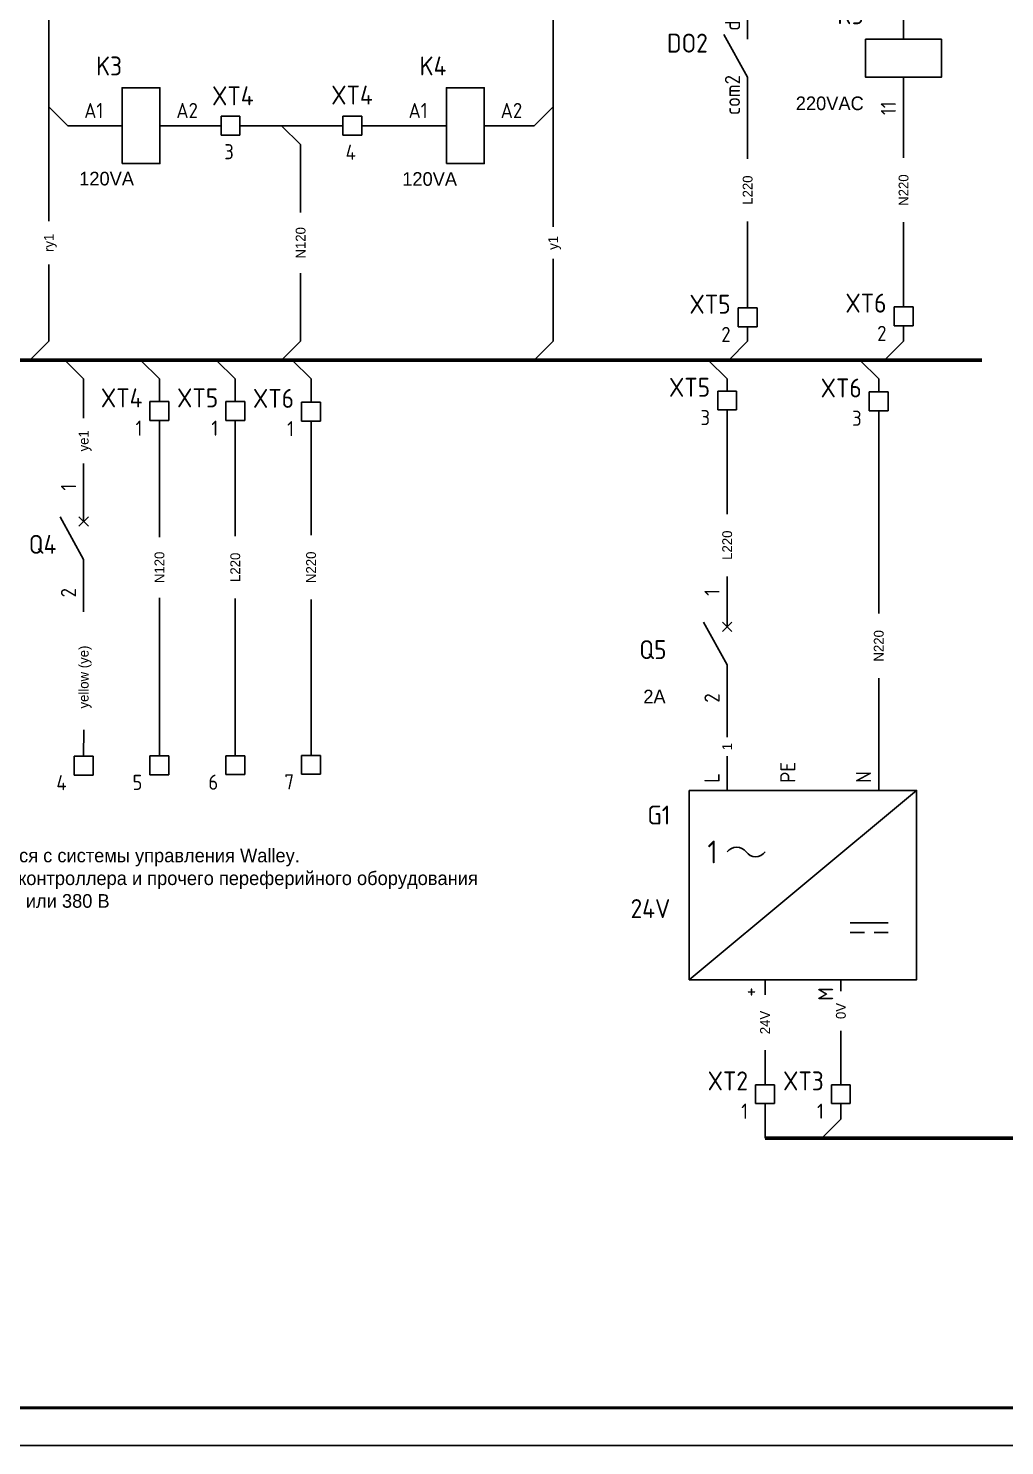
# Model space of a CAD drawing. Extents: x -20 to 400, y -5 to 292.
# Drawn here: x 78.2 to 207, y -5 to 182.1 of the extents above; entities that cross this region are included whole.
import ezdxf
from ezdxf.enums import TextEntityAlignment as Align

# ---------------------------------------------------------------- set-up
doc = ezdxf.new("R2010")
doc.units = 0
doc.linetypes.add('Caddy_Solid', pattern=[0])
for name, color, linetype in [('100', 7, 'Continuous'), ('DESC', 1, 'Continuous'), ('MISC', 7, 'Continuous'), ('SYMS', 7, 'Continuous'), ('TAGS', 7, 'Continuous'), ('TERMS', 7, 'Continuous'), ('WIRES', 7, 'Continuous')]:
    doc.layers.add(name, color=color, linetype=linetype)
doc.styles.add('WD_IEC', font='ISOCP2.shx', dxfattribs={"width": 0.9, "height": 4})

# ---------------------------------------------------------------- blocks, each defined once
blk = doc.blocks.new('VT0_418')
for p, q in [((-2.5, 0), (2.5, 0)), ((0, -2.5), (-2.5, 0))]:
    blk.add_line(p, q)
at = {"style": 'WD_IEC', "flags": 1}
for tag, p in [('X4TERM01', (-2.5, 0)), ('X1TERM01', (2.5, 0)), ('WDWSEQ', (-2.63, -0.91)), ('X8TERM01', (0, -2.5))]:
    blk.add_attdef(tag, p, '', height=0.4, dxfattribs=at)
blk = doc.blocks.new('VT0001')
for p, q in [((-1.25, -1.25), (-1.25, 1.25)), ((-1.25, 1.25), (1.25, 1.25)), ((1.25, 1.25), (1.25, -1.25)), ((1.25, -1.25), (-1.25, -1.25))]:
    blk.add_line(p, q)
at = {"style": 'WD_IEC', "flags": 1}
for tag, p, height in [('ASSYCODE', (2.75, 10.75), 1), ('CATDESC', (2.75, 9.25), 1), ('MFG', (2.75, 7.25), 1.5), ('CAT', (2.75, 4.75), 1.5), ('X2PIN01', (0, 2.25), 0.25), ('X2TERMDESC01', (0, 1.75), 0.4), ('X4PIN01', (-1.25, 1), 0.25), ('X4TERM01', (-1.25, 0), 0.25), ('X4TERMDESC01', (-1.25, 0.5), 0.4), ('STRIPSEQ', (0, 0), 0.025), ('X2TERM01', (0, 1.25), 0.25), ('X8PIN01', (0, -0.25), 0.25), ('X1PIN01', (1.25, 1), 0.25), ('X1TERM01', (1.25, 0), 0.25), ('X1TERMDESC01', (1.25, 0.5), 0.4), ('LINKTERM', (0, -0.04), 0.025), ('X8TERM01', (0, -1.25), 0.25), ('X8TERMDESC01', (0, -0.75), 0.4)]:
    blk.add_attdef(tag, p, '', height=height, dxfattribs=at)
at = {"style": 'WD_IEC'}
for tag, p in [('INST', (-2.25, 6.5)), ('LOC', (-2.25, 3.5)), ('DESC1', (-2.25, -6.25)), ('DESC2', (-2.25, -9.25)), ('DESC3', (-2.25, -12.25))]:
    blk.add_attdef(tag, text='', height=2.5, dxfattribs=at).set_placement(p, align=Align.RIGHT)
at = {"style": 'WD_IEC', "flags": 8}
for tag, height, p in [('TAGSTRIP', 2.5, (-2.25, 0.5)), ('TERM01', 2, (-2.25, -3.25))]:
    blk.add_attdef(tag, text='', height=height, dxfattribs=at).set_placement(p, align=Align.RIGHT)
blk = doc.blocks.new('VCB1')
for p, q in [((0, 7.5), (0, 2.5)), ((0, -2.5), (-3.12, 3.12)), ((0.62, 1.88), (-0.62, 3.12)), ((-0.62, 1.88), (0.62, 3.12)), ((0, -2.5), (0, -7.5))]:
    blk.add_line(p, q)
at = {"style": 'WD_IEC'}
for tag, p in [('INST', (-8, 5.25)), ('LOC', (-8, 1.75)), ('TAG1', (-8, -1.75)), ('RATING1', (-8, -6.35)), ('DESC1', (-8, -14.35)), ('DESC2', (-8, -17.85)), ('DESC3', (-8, -21.35))]:
    blk.add_attdef(tag, text='', height=2.5, dxfattribs=at).set_placement(p, align=Align.RIGHT)
at = {"style": 'WD_IEC', "flags": 1}
for tag, p, height in [('X2TERM01', (0, 7.5), 0.32), ('MFG', (2.75, 6.5), 1.5), ('CAT', (2.75, 4), 1.5), ('X4LINK', (-2, 0), 0.32), ('X1LINK', (-0.5, 0), 0.32), ('X8TERM02', (0, -7.5), 0.32), ('ASSYCODE', (1, -9), 1), ('FAMILY', (1, -10.5), 1), ('CATDESC', (1, -12), 1), ('CONTACT', (1, -13.5), 1), ('COMMON', (2.25, -14.75), 1)]:
    blk.add_attdef(tag, p, '', height=height, dxfattribs=at)
at = {"style": 'WD_IEC'}
blk.add_attdef('TERM01', text='', height=2, rotation=90, dxfattribs=at).set_placement((-1, 7.5), align=Align.RIGHT)
blk.add_attdef('TERM02', (-1, -7.5), '', height=2, rotation=90, dxfattribs=at)
at = {"lineweight": 15, "style": 'WD_IEC'}
blk.add_attdef('XREF', text='', height=2.5, dxfattribs=at).set_placement((-8, -10.35), align=Align.RIGHT)
blk = doc.blocks.new('VT0_412')
for p, q in [((0, 2.5), (-2.5, 0)), ((-2.5, 0), (2.5, 0))]:
    blk.add_line(p, q)
at = {"style": 'WD_IEC', "flags": 1}
for tag, p in [('X2TERM01', (0, 2.5)), ('X4TERM01', (-2.5, 0)), ('WDWSEQ', (-2.1, 1.03)), ('X1TERM01', (2.5, 0))]:
    blk.add_attdef(tag, p, '', height=0.4, dxfattribs=at)
blk = doc.blocks.new('HT0_281')
for p in [(0, -2.5), (2.5, 0)]:
    blk.add_line(p, (0, 2.5))
at = {"style": 'WD_IEC', "flags": 1}
for tag, p in [('X2TERM01', (0, 2.5)), ('WDWSEQ', (1.92, 1.22)), ('X1TERM01', (2.5, 0)), ('X8TERM01', (0, -2.5))]:
    blk.add_attdef(tag, p, '', height=0.4, dxfattribs=at)
blk = doc.blocks.new('HT0_418')
for p, q in [((-2.5, 0), (2.5, 0)), ((0, -2.5), (-2.5, 0))]:
    blk.add_line(p, q)
at = {"style": 'WD_IEC', "flags": 1}
for tag, p in [('X4TERM01', (-2.5, 0)), ('X1TERM01', (2.5, 0)), ('WDWSEQ', (-2.63, -0.91)), ('X8TERM01', (0, -2.5))]:
    blk.add_attdef(tag, p, '', height=0.4, dxfattribs=at)
blk = doc.blocks.new('HT0_284')
for p, q in [((-2.5, 0), (0, 2.5)), ((0, 2.5), (0, -2.5))]:
    blk.add_line(p, q)
at = {"style": 'WD_IEC', "flags": 1}
for tag, p in [('X2TERM01', (0, 2.5)), ('X4TERM01', (-2.5, 0)), ('WDWSEQ', (-2.63, -0.91)), ('X8TERM01', (0, -2.5))]:
    blk.add_attdef(tag, p, '', height=0.4, dxfattribs=at)
blk = doc.blocks.new('HCR1')
for p, q in [((-2.5, 0), (-7.5, 0)), ((2.5, 0), (7.5, 0))]:
    blk.add_line(p, q)
blk.add_lwpolyline([(-2.5, -5), (2.5, -5), (2.5, 5), (-2.5, 5)], close=True)
at = {"style": 'WD_IEC'}
for tag, p in [('INST', (-2.5, 13.62)), ('LOC', (-2.5, 10.12)), ('TAG1', (-2.5, 6.62)), ('DESC1', (-2.5, -10)), ('DESC2', (-2.5, -13.5)), ('DESC3', (-2.5, -17))]:
    blk.add_attdef(tag, text='', height=2.5, dxfattribs=at).set_placement(p, align=Align.RIGHT)
for tag, p, height, flags in [('MFG', (4.92, 12.12), 1.5, 9), ('CAT', (4.92, 9.62), 1.5, 9), ('X2LINK', (0, 5), 0.32, 1), ('TERM01', (-7.5, 1), 2, 8), ('X4TERM01', (-7.5, 0), 0.32, 1), ('X1TERM02', (7.5, 0), 0.32, 1), ('ASSYCODE', (3.5, -1.5), 1, 1), ('FAMILY', (3.5, -3), 1, 1), ('CATDESC', (3.5, -4.5), 1, 1), ('X8LINK', (0, -5), 0.32, 1)]:
    blk.add_attdef(tag, p, '', height=height, dxfattribs=dict(at, flags=flags))
at = {"style": 'WD_IEC', "flags": 8}
blk.add_attdef('TERM02', text='', height=2, dxfattribs=at).set_placement((7.5, 1), align=Align.RIGHT)
at = {"lineweight": 15, "style": 'WD_IEC'}
for tag, p in [('NO', (26.25, 0)), ('NC', (26.25, -4))]:
    blk.add_attdef(tag, text='', height=2.5, dxfattribs=at).set_placement(p, align=Align.RIGHT)
for tag, p in [('XREFNO', (27.75, 0)), ('XREFNC', (27.75, -4))]:
    blk.add_attdef(tag, p, '', height=2.5, dxfattribs=at)
blk = doc.blocks.new('VPW1_1PH')
for p, q in [((-5, -25), (25, 0)), ((16.25, -17.5), (21.25, -17.5)), ((16.25, -18.75), (18.125, -18.75)), ((21.25, -18.75), (19.375, -18.75))]:
    blk.add_line(p, q)
blk.add_lwpolyline([(-5, 0), (-5, -25), (25, -25), (25, 0)], close=True)
for centre, start, end in [((1.25, -9.0625), 36.869898, 143.130102), ((3.75, -7.1875), 216.869898, 323.130102)]:
    blk.add_arc(centre, 1.5625, start, end)
at = {"style": 'WD_IEC'}
blk.add_text('1', height=3, dxfattribs=at).set_placement((-1.25, -8.125), align=Align.MIDDLE_RIGHT)
for tag, p in [('TERM01', (-1, 1)), ('TERM02', (9, 1)), ('TERM03', (19, 1))]:
    blk.add_attdef(tag, p, '', height=2, rotation=90, dxfattribs=at)
for tag, p in [('INST', (-7.5, 2.5)), ('LOC', (-7.5, -1)), ('TAG1', (-7.5, -4.5)), ('RATING1', (-7.5, -9)), ('XREF', (-7.5, -13)), ('DESC1', (-7.5, -16.85)), ('DESC2', (-7.5, -20.35)), ('DESC3', (-7.5, -23.85))]:
    blk.add_attdef(tag, text='', height=2.5, dxfattribs=at).set_placement(p, align=Align.RIGHT)
at = {"style": 'WD_IEC', "flags": 1}
for tag, p, height in [('X2TERM01', (0, 0), 0.32), ('X2TERM02', (10, 0), 0.32), ('X2TERM03', (20, 0), 0.32), ('MFG', (27.75, -1), 1.5), ('CAT', (27.75, -3.5), 1.5), ('ASSYCODE', (26, -21.5), 1), ('FAMILY', (26, -23), 1), ('CATDESC', (26, -24.5), 1), ('X8TERM04', (5, -25), 0.32), ('X8TERM05', (15, -25), 0.32)]:
    blk.add_attdef(tag, p, '', height=height, dxfattribs=at)
at = {"style": 'WD_IEC'}
for tag, p in [('TERM04', (4, -26)), ('TERM05', (14, -26))]:
    blk.add_attdef(tag, text='', height=2, rotation=90, dxfattribs=at).set_placement(p, align=Align.RIGHT)
blk = doc.blocks.new('VCR21')
for p, q in [((0, 7.5), (0, 2.5)), ((0, -2.5), (-3.125, 3.125)), ((0, -2.5), (0, -7.5))]:
    blk.add_line(p, q)
at = {"style": 'WD_IEC'}
for tag, p in [('INST', (-5.25, 7.75)), ('LOC', (-5.25, 4.25)), ('TAG2', (-5.25, 0.75)), ('XREF', (-5.25, -3.75)), ('DESC1', (-5.25, -7.6)), ('DESC2', (-5.25, -11.1)), ('DESC3', (-5.25, -14.6))]:
    blk.add_attdef(tag, text='', height=2.5, dxfattribs=at).set_placement(p, align=Align.RIGHT)
at = {"style": 'WD_IEC', "flags": 1}
for tag, p, height in [('X2TERM01', (0, 7.5), 0.32), ('X4LINK', (-2, 0), 0.32), ('X1LINK', (-0.5, 0), 0.32), ('CONTACT', (4, -3.5), 1), ('FAMILY', (4, -5), 1), ('X8TERM02', (0, -7.5), 0.32)]:
    blk.add_attdef(tag, p, '', height=height, dxfattribs=at)
at = {"style": 'WD_IEC'}
blk.add_attdef('TERM01', text='', height=2, rotation=90, dxfattribs=at).set_placement((-1, 7.5), align=Align.RIGHT)
blk.add_attdef('TERM02', (-1, -7.5), '', height=2, rotation=90, dxfattribs=at)
blk = doc.blocks.new('VCR1')
for p, q in [((0, 2.5), (0, 7.5)), ((0, -2.5), (0, -7.5))]:
    blk.add_line(p, q)
blk.add_lwpolyline([(-5, 2.5), (-5, -2.5), (5, -2.5), (5, 2.5)], close=True)
at = {"style": 'WD_IEC'}
for tag, p in [('INST', (-5.25, 11.5)), ('LOC', (-5.25, 8)), ('TAG1', (-5.25, 4.5)), ('DESC1', (-5.25, -6.85)), ('DESC2', (-5.25, -10.35)), ('DESC3', (-5.25, -13.85))]:
    blk.add_attdef(tag, text='', height=2.5, dxfattribs=at).set_placement(p, align=Align.RIGHT)
at = {"style": 'WD_IEC', "flags": 1}
for tag, p, height in [('X2TERM01', (0, 7.5), 0.32), ('X4LINK', (-5, 0), 0.32), ('X1LINK', (5, 0), 0.32), ('ASSYCODE', (1, -4), 1), ('FAMILY', (1, -5.5), 1), ('X8TERM02', (0, -7.5), 0.32), ('CATDESC', (1, -7), 1)]:
    blk.add_attdef(tag, p, '', height=height, dxfattribs=at)
at = {"style": 'WD_IEC'}
blk.add_attdef('TERM01', text='', height=2, rotation=90, dxfattribs=at).set_placement((-1, 7.5), align=Align.RIGHT)
at = {"style": 'WD_IEC', "flags": 9}
for tag, p in [('MFG', (-6, 1)), ('CAT', (-6, -1.5))]:
    blk.add_attdef(tag, text='', height=1.5, dxfattribs=at).set_placement(p, align=Align.RIGHT)
at = {"style": 'WD_IEC'}
blk.add_attdef('TERM02', (-1, -7.5), '', height=2, rotation=90, dxfattribs=at)
at = {"lineweight": 9, "style": 'WD_IEC'}
for tag, p in [('NO', (-5.5, -16.5)), ('NC', (-5.5, -20))]:
    blk.add_attdef(tag, text='', height=2.5, dxfattribs=at).set_placement(p, align=Align.TOP_RIGHT)
for tag, p in [('XREFNO', (-4, -16.5)), ('XREFNC', (-4, -20))]:
    blk.add_attdef(tag, text='', height=2.5, dxfattribs=at).set_placement(p, align=Align.TOP_LEFT)
blk = doc.blocks.new('HT0_412')
for p, q in [((0, 2.5), (-2.5, 0)), ((-2.5, 0), (2.5, 0))]:
    blk.add_line(p, q)
at = {"style": 'WD_IEC', "flags": 1}
for tag, p in [('X2TERM01', (0, 2.5)), ('X4TERM01', (-2.5, 0)), ('WDWSEQ', (-2.1, 1.03)), ('X1TERM01', (2.5, 0))]:
    blk.add_attdef(tag, p, '', height=0.4, dxfattribs=at)
blk = doc.blocks.new('VT0_LGENERIC')
at = {"style": 'WD_IEC'}
blk.add_attdef('COLOR', text='', height=2.5, rotation=90, dxfattribs=at).set_placement((0, 0), align=Align.MIDDLE_CENTER)
at = {"style": 'WD_IEC', "flags": 1}
for tag, p in [('X2TERM01', (0, 4)), ('X8TERM01', (0, -4))]:
    blk.add_attdef(tag, p, '', height=0.16, rotation=90, dxfattribs=at)
at = {"style": 'WD_IEC'}
for tag, p in [('X2_TINY_DOT_DONT_REMOVE', (0, 4)), ('X8_TINY_DOT_DONT_REMOVE', (0, -4))]:
    blk.add_attdef(tag, p, '', height=0.0001, rotation=90, dxfattribs=at)
blk = doc.blocks.new('HT0001')
for p, q in [((-1.25, -1.25), (-1.25, 1.25)), ((-1.25, 1.25), (1.25, 1.25)), ((1.25, 1.25), (1.25, -1.25)), ((1.25, -1.25), (-1.25, -1.25))]:
    blk.add_line(p, q)
at = {"style": 'WD_IEC', "flags": 1}
for tag, p, height in [('ASSYCODE', (2.75, 10.75), 1), ('CATDESC', (2.75, 9.25), 1), ('MFG', (2.75, 7.25), 1.5), ('CAT', (2.75, 4.75), 1.5), ('X2PIN01', (0, 2.25), 0.25), ('X2TERMDESC01', (0, 1.75), 0.4), ('X4PIN01', (-1.25, 1), 0.25), ('X4TERM01', (-1.25, 0), 0.25), ('X4TERMDESC01', (-1.25, 0.5), 0.4), ('STRIPSEQ', (0, 0), 0.025), ('X2TERM01', (0, 1.25), 0.25), ('X8PIN01', (0, -0.25), 0.25), ('X1PIN01', (1.25, 1), 0.25), ('X1TERM01', (1.25, 0), 0.25), ('X1TERMDESC01', (1.25, 0.5), 0.4), ('LINKTERM', (0, -0.04), 0.025), ('X8TERM01', (0, -1.25), 0.25), ('X8TERMDESC01', (0, -0.75), 0.4)]:
    blk.add_attdef(tag, p, '', height=height, dxfattribs=at)
at = {"style": 'WD_IEC'}
for tag, p in [('INST', (-2.25, 6.5)), ('LOC', (-2.25, 3.5)), ('DESC1', (-2.25, -6.25)), ('DESC2', (-2.25, -9.25)), ('DESC3', (-2.25, -12.25))]:
    blk.add_attdef(tag, text='', height=2.5, dxfattribs=at).set_placement(p, align=Align.RIGHT)
at = {"style": 'WD_IEC', "flags": 8}
for tag, height, p in [('TAGSTRIP', 2.5, (-2.25, 0.5)), ('TERM01', 2, (-2.25, -3.25))]:
    blk.add_attdef(tag, text='', height=height, dxfattribs=at).set_placement(p, align=Align.RIGHT)

msp = doc.modelspace()

# ---------------------------------------------------------------- linework, layer by layer
at = {"layer": '100', "linetype": 'Caddy_Solid', "lineweight": 50}
msp.add_line((395, 0), (-12, 0), dxfattribs=at)
at = {"layer": 'SYMS', "lineweight": 60}
for p, q in [((28.39, 138.33), (204.02, 138.34)), ((175.4, 35.6), (229.46, 35.6))]:
    msp.add_line(p, q, dxfattribs=at)
at = {"layer": 'SYMS'}
msp.add_line((187.98, 138.34), (187.9, 138.34), dxfattribs=at)
msp.add_lwpolyline([(-20, -5), (400, -5), (400, 292), (-20, 292)], close=True, dxfattribs=at)
at = {"layer": 'WIRES'}
for p, q in [((80.91, 171.78), (80.91, 184.03)), ((147.44, 171.78), (147.44, 184.23)), ((173.1, 170.68), (173.1, 164.89)), ((193.67, 170.68), (193.67, 165.02)), ((85.57, 169.28), (83.41, 169.28)), ((103.62, 169.28), (100.57, 169.28)), ((114.28, 169.28), (106.12, 169.28)), ((116.62, 169.28), (119.69, 169.28)), ((122.19, 169.28), (128.36, 169.28)), ((143.36, 169.28), (144.94, 169.28)), ((80.91, 156.69), (80.91, 166.78)), ((114.12, 157.81), (114.12, 166.78)), ((147.44, 155.94), (147.44, 166.78)), ((173.1, 156.64), (173.1, 145.21)), ((193.67, 156.52), (193.67, 145.35)), ((147.44, 140.84), (147.44, 151.69)), ((80.91, 140.84), (80.91, 150.94)), ((114.12, 140.84), (114.12, 149.81)), ((173.1, 142.71), (173.1, 140.84)), ((193.67, 142.85), (193.67, 140.84)), ((85.5, 130.67), (85.5, 135.84)), ((95.5, 135.84), (95.5, 132.84)), ((105.5, 135.84), (105.5, 132.84)), ((115.5, 135.84), (115.5, 132.77)), ((170.4, 134.24), (170.4, 135.84)), ((190.4, 134.15), (190.4, 135.84)), ((170.4, 117.98), (170.4, 131.74)), ((190.4, 104.85), (190.4, 131.65)), ((95.5, 130.34), (95.5, 114.96)), ((105.5, 130.34), (105.5, 115.1)), ((115.5, 130.27), (115.5, 115.23)), ((85.5, 124.67), (85.5, 121.93)), ((170.4, 108.1), (170.4, 109.76)), ((85.5, 106.93), (85.5, 105.1)), ((95.5, 106.95), (95.5, 86.07)), ((105.5, 106.85), (105.5, 86.1)), ((115.5, 106.72), (115.5, 86.14)), ((190.4, 81.51), (190.4, 96.35)), ((170.4, 88.55), (170.4, 93.1)), ((85.52, 89.49), (85.5, 86.03)), ((170.4, 81.51), (170.4, 86.05)), ((175.4, 56.51), (175.4, 54.53)), ((185.4, 56.51), (185.4, 55.02)), ((185.4, 49.76), (185.4, 42.66)), ((175.4, 47.21), (175.4, 42.66)), ((175.4, 40.16), (175.4, 35.6)), ((185.4, 40.16), (185.4, 38.1))]:
    msp.add_line(p, q, dxfattribs=at)

# ---------------------------------------------------------------- block references
at = {"layer": 'SYMS'}
ref = msp.add_blockref('VCR21', (173.1, 178.18), dxfattribs=at)
ref.add_attrib('TAG2', 'DO2', dxfattribs={"layer": 'TAGS', "height": 2.5, "style": 'WD_IEC'}).set_placement((167.85, 178.93), align=Align.RIGHT)
ref.add_attrib('TERM01', 'do2', dxfattribs={"layer": 'TERMS', "height": 2, "rotation": 90, "style": 'WD_IEC'}).set_placement((172.1, 185.68), align=Align.RIGHT)
ref.add_attrib('TERM02', 'com2', (172.1, 170.68), dxfattribs={"layer": 'TERMS', "height": 2, "rotation": 90, "style": 'WD_IEC'})
ref = msp.add_blockref('VCR1', (193.67, 178.18), dxfattribs=at)
ref.add_attrib('TAG1', 'K5', dxfattribs={"layer": 'TAGS', "height": 2.5, "style": 'WD_IEC'}).set_placement((188.42, 182.68), align=Align.RIGHT)
ref.add_attrib('DESC1', '220VAC', dxfattribs={"layer": 'DESC', "height": 1.8}).set_placement((188.42, 171.33), align=Align.RIGHT)
ref.add_attrib('TERM01', '10', dxfattribs={"layer": 'TERMS', "height": 2, "rotation": 90, "style": 'WD_IEC'}).set_placement((192.67, 185.68), align=Align.RIGHT)
ref.add_attrib('TERM02', '11', (192.67, 170.68), dxfattribs={"layer": 'TERMS', "height": 2, "rotation": 90, "style": 'WD_IEC'})
ref = msp.add_blockref('HCR1', (93.07, 169.28), dxfattribs=at)
ref.add_attrib('TAG1', 'K3', dxfattribs={"layer": 'TAGS', "height": 2.5, "style": 'WD_IEC'}).set_placement((90.57, 175.91), align=Align.RIGHT)
ref.add_attrib('DESC1', '120VA', dxfattribs={"layer": 'DESC', "height": 1.8}).set_placement((92.14, 161.39), align=Align.RIGHT)
ref.add_attrib('TERM01', 'A1', (85.57, 170.28), dxfattribs={"layer": 'TERMS', "height": 2, "style": 'WD_IEC', "flags": 8})
ref.add_attrib('TERM02', 'A2', dxfattribs={"layer": 'TERMS', "height": 2, "style": 'WD_IEC', "flags": 8}).set_placement((100.57, 170.28), align=Align.RIGHT)
ref = msp.add_blockref('HCR1', (135.86, 169.28), dxfattribs=at)
ref.add_attrib('TAG1', 'K4', dxfattribs={"layer": 'TAGS', "height": 2.5, "style": 'WD_IEC'}).set_placement((133.36, 175.91), align=Align.RIGHT)
ref.add_attrib('DESC1', '120VA', dxfattribs={"layer": 'DESC', "height": 1.8}).set_placement((134.76, 161.34), align=Align.RIGHT)
ref.add_attrib('TERM01', 'A1', (128.36, 170.28), dxfattribs={"layer": 'TERMS', "height": 2, "style": 'WD_IEC', "flags": 8})
ref.add_attrib('TERM02', 'A2', dxfattribs={"layer": 'TERMS', "height": 2, "style": 'WD_IEC', "flags": 8}).set_placement((143.36, 170.28), align=Align.RIGHT)
ref = msp.add_blockref('HT0001', (104.87, 169.28), dxfattribs=at)
ref.add_attrib('TERM01', '3', dxfattribs={"layer": 'TERMS', "height": 2, "style": 'WD_IEC', "flags": 8}).set_placement((105.31, 164.84), align=Align.RIGHT)
ref.add_attrib('TAGSTRIP', 'XT4', dxfattribs={"layer": 'TAGS', "height": 2.5, "style": 'WD_IEC', "flags": 8}).set_placement((107.92, 171.97), align=Align.RIGHT)
ref = msp.add_blockref('HT0001', (120.94, 169.28), dxfattribs=at)
ref.add_attrib('TERM01', '4', dxfattribs={"layer": 'TERMS', "height": 2, "style": 'WD_IEC', "flags": 8}).set_placement((121.41, 164.78), align=Align.RIGHT)
ref.add_attrib('TAGSTRIP', 'XT4', dxfattribs={"layer": 'TAGS', "height": 2.5, "style": 'WD_IEC', "flags": 8}).set_placement((123.64, 172.07), align=Align.RIGHT)
ref = msp.add_blockref('VT0_LGENERIC', (173.1, 160.77), dxfattribs=at)
ref.add_attrib('X8_TINY_DOT_DONT_REMOVE', '.', (173.1, 156.64), dxfattribs={"layer": 'MISC', "height": 0.0001, "rotation": 90, "style": 'WD_IEC'})
ref.add_attrib('X2_TINY_DOT_DONT_REMOVE', '.', (173.1, 164.89), dxfattribs={"layer": 'MISC', "height": 0.0001, "rotation": 90, "style": 'WD_IEC'})
ref.add_attrib('COLOR', 'L220', dxfattribs={"layer": 'MISC', "height": 1.3, "rotation": 90}).set_placement((173.1, 160.77), align=Align.MIDDLE_CENTER)
ref = msp.add_blockref('VT0_LGENERIC', (193.67, 160.77), dxfattribs=at)
ref.add_attrib('X8_TINY_DOT_DONT_REMOVE', '.', (193.67, 156.52), dxfattribs={"layer": 'MISC', "height": 0.0001, "rotation": 90, "style": 'WD_IEC'})
ref.add_attrib('X2_TINY_DOT_DONT_REMOVE', '.', (193.67, 165.02), dxfattribs={"layer": 'MISC', "height": 0.0001, "rotation": 90, "style": 'WD_IEC'})
ref.add_attrib('COLOR', 'N220', dxfattribs={"layer": 'MISC', "height": 1.3, "rotation": 90}).set_placement((193.67, 160.77), align=Align.MIDDLE_CENTER)
ref = msp.add_blockref('VT0_LGENERIC', (114.12, 153.81), dxfattribs=at)
ref.add_attrib('X8_TINY_DOT_DONT_REMOVE', '.', (114.12, 149.81), dxfattribs={"layer": 'MISC', "height": 0.0001, "rotation": 90, "style": 'WD_IEC'})
ref.add_attrib('X2_TINY_DOT_DONT_REMOVE', '.', (114.12, 157.81), dxfattribs={"layer": 'MISC', "height": 0.0001, "rotation": 90, "style": 'WD_IEC'})
ref.add_attrib('COLOR', 'N120', dxfattribs={"layer": 'MISC', "height": 1.3, "rotation": 90}).set_placement((114.12, 153.81), align=Align.MIDDLE_CENTER)
ref = msp.add_blockref('VT0_LGENERIC', (80.91, 153.81), dxfattribs=at)
ref.add_attrib('X8_TINY_DOT_DONT_REMOVE', '.', (80.91, 150.94), dxfattribs={"layer": 'MISC', "height": 0.0001, "rotation": 90, "style": 'WD_IEC'})
ref.add_attrib('X2_TINY_DOT_DONT_REMOVE', '.', (80.91, 156.69), dxfattribs={"layer": 'MISC', "height": 0.0001, "rotation": 90, "style": 'WD_IEC'})
ref.add_attrib('COLOR', 'ry1', dxfattribs={"layer": 'MISC', "height": 1.3, "rotation": 90}).set_placement((80.91, 153.81), align=Align.MIDDLE_CENTER)
ref = msp.add_blockref('VT0_LGENERIC', (147.44, 153.81), dxfattribs=at)
ref.add_attrib('X8_TINY_DOT_DONT_REMOVE', '.', (147.44, 151.69), dxfattribs={"layer": 'MISC', "height": 0.0001, "rotation": 90, "style": 'WD_IEC'})
ref.add_attrib('X2_TINY_DOT_DONT_REMOVE', '.', (147.44, 155.94), dxfattribs={"layer": 'MISC', "height": 0.0001, "rotation": 90, "style": 'WD_IEC'})
ref.add_attrib('COLOR', 'y1', dxfattribs={"layer": 'MISC', "height": 1.3, "rotation": 90}).set_placement((147.44, 153.81), align=Align.MIDDLE_CENTER)
ref = msp.add_blockref('VT0001', (173.1, 143.96), dxfattribs=at)
ref.add_attrib('TERM01', '2', dxfattribs={"layer": 'TERMS', "height": 2, "style": 'WD_IEC', "flags": 8}).set_placement((170.85, 140.71), align=Align.RIGHT)
ref.add_attrib('TAGSTRIP', 'XT5', dxfattribs={"layer": 'TAGS', "height": 2.5, "style": 'WD_IEC', "flags": 8}).set_placement((170.85, 144.46), align=Align.RIGHT)
ref = msp.add_blockref('VT0001', (193.67, 144.1), dxfattribs=at)
ref.add_attrib('TERM01', '2', dxfattribs={"layer": 'TERMS', "height": 2, "style": 'WD_IEC', "flags": 8}).set_placement((191.42, 140.85), align=Align.RIGHT)
ref.add_attrib('TAGSTRIP', 'XT6', dxfattribs={"layer": 'TAGS', "height": 2.5, "style": 'WD_IEC', "flags": 8}).set_placement((191.42, 144.6), align=Align.RIGHT)
for name, p in [('VT0_412', (80.91, 138.34)), ('VT0_412', (114.12, 138.34)), ('VT0_412', (147.44, 138.34)), ('VT0_412', (173.1, 138.34)), ('VT0_412', (193.67, 138.34)), ('VT0_418', (85.5, 138.34)), ('VT0_418', (95.5, 138.34)), ('VT0_418', (105.5, 138.34)), ('VT0_418', (115.5, 138.34)), ('VT0_418', (170.4, 138.34)), ('VT0_418', (190.4, 138.34))]:
    msp.add_blockref(name, p, dxfattribs=at)
ref = msp.add_blockref('VT0001', (170.4, 132.99), dxfattribs=at)
ref.add_attrib('TERM01', '3', dxfattribs={"layer": 'TERMS', "height": 2, "style": 'WD_IEC', "flags": 8}).set_placement((168.15, 129.74), align=Align.RIGHT)
ref.add_attrib('TAGSTRIP', 'XT5', dxfattribs={"layer": 'TAGS', "height": 2.5, "style": 'WD_IEC', "flags": 8}).set_placement((168.15, 133.49), align=Align.RIGHT)
ref = msp.add_blockref('VT0001', (190.4, 132.9), dxfattribs=at)
ref.add_attrib('TERM01', '3', dxfattribs={"layer": 'TERMS', "height": 2, "style": 'WD_IEC', "flags": 8}).set_placement((188.15, 129.65), align=Align.RIGHT)
ref.add_attrib('TAGSTRIP', 'XT6', dxfattribs={"layer": 'TAGS', "height": 2.5, "style": 'WD_IEC', "flags": 8}).set_placement((188.15, 133.4), align=Align.RIGHT)
ref = msp.add_blockref('VT0001', (95.5, 131.59), dxfattribs=at)
ref.add_attrib('TERM01', '1', dxfattribs={"layer": 'TERMS', "height": 2, "style": 'WD_IEC', "flags": 8}).set_placement((93.25, 128.34), align=Align.RIGHT)
ref.add_attrib('TAGSTRIP', 'XT4', dxfattribs={"layer": 'TAGS', "height": 2.5, "style": 'WD_IEC', "flags": 8}).set_placement((93.25, 132.09), align=Align.RIGHT)
ref = msp.add_blockref('VT0001', (105.5, 131.59), dxfattribs=at)
ref.add_attrib('TERM01', '1', dxfattribs={"layer": 'TERMS', "height": 2, "style": 'WD_IEC', "flags": 8}).set_placement((103.25, 128.34), align=Align.RIGHT)
ref.add_attrib('TAGSTRIP', 'XT5', dxfattribs={"layer": 'TAGS', "height": 2.5, "style": 'WD_IEC', "flags": 8}).set_placement((103.25, 132.09), align=Align.RIGHT)
ref = msp.add_blockref('VT0001', (115.5, 131.52), dxfattribs=at)
ref.add_attrib('TERM01', '1', dxfattribs={"layer": 'TERMS', "height": 2, "style": 'WD_IEC', "flags": 8}).set_placement((113.25, 128.27), align=Align.RIGHT)
ref.add_attrib('TAGSTRIP', 'XT6', dxfattribs={"layer": 'TAGS', "height": 2.5, "style": 'WD_IEC', "flags": 8}).set_placement((113.25, 132.02), align=Align.RIGHT)
ref = msp.add_blockref('VT0_LGENERIC', (85.5, 127.67), dxfattribs=at)
ref.add_attrib('X8_TINY_DOT_DONT_REMOVE', '.', (85.5, 124.67), dxfattribs={"layer": 'MISC', "height": 0.0001, "rotation": 90, "style": 'WD_IEC'})
ref.add_attrib('X2_TINY_DOT_DONT_REMOVE', '.', (85.5, 130.67), dxfattribs={"layer": 'MISC', "height": 0.0001, "rotation": 90, "style": 'WD_IEC'})
ref.add_attrib('COLOR', 'ye1', dxfattribs={"layer": 'MISC', "height": 1.3, "rotation": 90}).set_placement((85.5, 127.67), align=Align.MIDDLE_CENTER)
ref = msp.add_blockref('VCB1', (85.5, 114.5), dxfattribs=at)
ref.add_attrib('TERM02', '2', (84.5, 107), dxfattribs={"layer": 'TERMS', "height": 2, "rotation": 90, "style": 'WD_IEC'})
ref.add_attrib('TERM01', '1', dxfattribs={"layer": 'TERMS', "height": 2, "rotation": 90, "style": 'WD_IEC'}).set_placement((84.5, 122), align=Align.RIGHT)
ref.add_attrib('TAG1', 'Q4', dxfattribs={"layer": 'TAGS', "height": 2.5, "style": 'WD_IEC'}).set_placement((81.9, 112.75), align=Align.RIGHT)
ref = msp.add_blockref('VT0_LGENERIC', (170.4, 113.89), dxfattribs=at)
ref.add_attrib('X8_TINY_DOT_DONT_REMOVE', '.', (170.4, 109.76), dxfattribs={"layer": 'MISC', "height": 0.0001, "rotation": 90, "style": 'WD_IEC'})
ref.add_attrib('X2_TINY_DOT_DONT_REMOVE', '.', (170.4, 118.02), dxfattribs={"layer": 'MISC', "height": 0.0001, "rotation": 90, "style": 'WD_IEC'})
ref.add_attrib('COLOR', 'L220', dxfattribs={"layer": 'MISC', "height": 1.3, "rotation": 90}).set_placement((170.4, 113.89), align=Align.MIDDLE_CENTER)
ref = msp.add_blockref('VT0_LGENERIC', (95.5, 110.96), dxfattribs=at)
ref.add_attrib('X8_TINY_DOT_DONT_REMOVE', '.', (95.5, 106.95), dxfattribs={"layer": 'MISC', "height": 0.0001, "rotation": 90, "style": 'WD_IEC'})
ref.add_attrib('X2_TINY_DOT_DONT_REMOVE', '.', (95.5, 114.96), dxfattribs={"layer": 'MISC', "height": 0.0001, "rotation": 90, "style": 'WD_IEC'})
ref.add_attrib('COLOR', 'N120', dxfattribs={"layer": 'MISC', "height": 1.3, "rotation": 90}).set_placement((95.5, 110.96), align=Align.MIDDLE_CENTER)
ref = msp.add_blockref('VT0_LGENERIC', (105.5, 110.97), dxfattribs=at)
ref.add_attrib('X8_TINY_DOT_DONT_REMOVE', '.', (105.5, 106.85), dxfattribs={"layer": 'MISC', "height": 0.0001, "rotation": 90, "style": 'WD_IEC'})
ref.add_attrib('X2_TINY_DOT_DONT_REMOVE', '.', (105.5, 115.1), dxfattribs={"layer": 'MISC', "height": 0.0001, "rotation": 90, "style": 'WD_IEC'})
ref.add_attrib('COLOR', 'L220', dxfattribs={"layer": 'MISC', "height": 1.3, "rotation": 90}).set_placement((105.5, 110.97), align=Align.MIDDLE_CENTER)
ref = msp.add_blockref('VT0_LGENERIC', (115.5, 110.97), dxfattribs=at)
ref.add_attrib('X8_TINY_DOT_DONT_REMOVE', '.', (115.5, 106.72), dxfattribs={"layer": 'MISC', "height": 0.0001, "rotation": 90, "style": 'WD_IEC'})
ref.add_attrib('X2_TINY_DOT_DONT_REMOVE', '.', (115.5, 115.23), dxfattribs={"layer": 'MISC', "height": 0.0001, "rotation": 90, "style": 'WD_IEC'})
ref.add_attrib('COLOR', 'N220', dxfattribs={"layer": 'MISC', "height": 1.3, "rotation": 90}).set_placement((115.5, 110.97), align=Align.MIDDLE_CENTER)
ref = msp.add_blockref('VCB1', (170.4, 100.6), dxfattribs=at)
ref.add_attrib('TERM02', '2', (169.4, 93.1), dxfattribs={"layer": 'TERMS', "height": 2, "rotation": 90, "style": 'WD_IEC'})
ref.add_attrib('TERM01', '1', dxfattribs={"layer": 'TERMS', "height": 2, "rotation": 90, "style": 'WD_IEC'}).set_placement((169.4, 108.1), align=Align.RIGHT)
ref.add_attrib('DESC1', '2A', dxfattribs={"layer": 'DESC', "height": 1.8}).set_placement((162.28, 93), align=Align.RIGHT)
ref.add_attrib('TAG1', 'Q5', dxfattribs={"layer": 'TAGS', "height": 2.5, "style": 'WD_IEC'}).set_placement((162.4, 98.85), align=Align.RIGHT)
ref = msp.add_blockref('VT0_LGENERIC', (85.5, 96.48), dxfattribs=at)
ref.add_attrib('X8_TINY_DOT_DONT_REMOVE', '.', (85.52, 89.49), dxfattribs={"layer": 'MISC', "height": 0.0001, "rotation": 90, "style": 'WD_IEC'})
ref.add_attrib('X2_TINY_DOT_DONT_REMOVE', '.', (85.5, 105.1), dxfattribs={"layer": 'MISC', "height": 0.0001, "rotation": 90, "style": 'WD_IEC'})
ref.add_attrib('COLOR', 'yellow (ye)', dxfattribs={"layer": 'MISC', "height": 1.3, "rotation": 90}).set_placement((85.5, 96.48), align=Align.MIDDLE_CENTER)
ref = msp.add_blockref('VT0_LGENERIC', (190.4, 100.6), dxfattribs=at)
ref.add_attrib('X8_TINY_DOT_DONT_REMOVE', '.', (190.4, 96.35), dxfattribs={"layer": 'MISC', "height": 0.0001, "rotation": 90, "style": 'WD_IEC'})
ref.add_attrib('X2_TINY_DOT_DONT_REMOVE', '.', (190.4, 104.85), dxfattribs={"layer": 'MISC', "height": 0.0001, "rotation": 90, "style": 'WD_IEC'})
ref.add_attrib('COLOR', 'N220', dxfattribs={"layer": 'MISC', "height": 1.3, "rotation": 90}).set_placement((190.4, 100.6), align=Align.MIDDLE_CENTER)
ref = msp.add_blockref('VT0_LGENERIC', (170.4, 87.3), dxfattribs=at)
ref.add_attrib('X8_TINY_DOT_DONT_REMOVE', '.', (170.4, 86.05), dxfattribs={"layer": 'MISC', "height": 0.0001, "rotation": 90, "style": 'WD_IEC'})
ref.add_attrib('X2_TINY_DOT_DONT_REMOVE', '.', (170.4, 88.55), dxfattribs={"layer": 'MISC', "height": 0.0001, "rotation": 90, "style": 'WD_IEC'})
ref.add_attrib('COLOR', '1', dxfattribs={"layer": 'MISC', "height": 1.3, "rotation": 90}).set_placement((170.4, 87.3), align=Align.MIDDLE_CENTER)
ref = msp.add_blockref('VT0001', (105.5, 84.85), dxfattribs=at)
ref.add_attrib('TERM01', '6', dxfattribs={"layer": 'TERMS', "height": 2, "style": 'WD_IEC', "flags": 8}).set_placement((103.25, 81.6), align=Align.RIGHT)
ref = msp.add_blockref('VT0001', (115.5, 84.89), dxfattribs=at)
ref.add_attrib('TERM01', '7', dxfattribs={"layer": 'TERMS', "height": 2, "style": 'WD_IEC', "flags": 8}).set_placement((113.25, 81.64), align=Align.RIGHT)
ref = msp.add_blockref('VT0001', (85.5, 84.78), dxfattribs=at)
ref.add_attrib('TERM01', '4', dxfattribs={"layer": 'TERMS', "height": 2, "style": 'WD_IEC', "flags": 8}).set_placement((83.25, 81.53), align=Align.RIGHT)
ref = msp.add_blockref('VT0001', (95.5, 84.82), dxfattribs=at)
ref.add_attrib('TERM01', '5', dxfattribs={"layer": 'TERMS', "height": 2, "style": 'WD_IEC', "flags": 8}).set_placement((93.25, 81.57), align=Align.RIGHT)
ref = msp.add_blockref('VPW1_1PH', (170.4, 81.51), dxfattribs=at)
ref.add_attrib('TERM05', 'M', dxfattribs={"layer": 'TERMS', "height": 2, "rotation": 90, "style": 'WD_IEC'}).set_placement((184.4, 55.51), align=Align.RIGHT)
ref.add_attrib('TERM04', '+', dxfattribs={"layer": 'TERMS', "height": 2, "rotation": 90, "style": 'WD_IEC'}).set_placement((174.4, 55.51), align=Align.RIGHT)
ref.add_attrib('TERM03', 'N', (189.4, 82.51), dxfattribs={"layer": 'TERMS', "height": 2, "rotation": 90, "style": 'WD_IEC'})
ref.add_attrib('TERM02', 'PE', (179.4, 82.51), dxfattribs={"layer": 'TERMS', "height": 2, "rotation": 90, "style": 'WD_IEC'})
ref.add_attrib('TERM01', 'L', (169.4, 82.51), dxfattribs={"layer": 'TERMS', "height": 2, "rotation": 90, "style": 'WD_IEC'})
ref.add_attrib('DESC1', '24V', dxfattribs={"layer": 'DESC', "height": 2.5, "style": 'WD_IEC'}).set_placement((162.9, 64.66), align=Align.RIGHT)
ref.add_attrib('TAG1', 'G1', dxfattribs={"layer": 'TAGS', "height": 2.5, "style": 'WD_IEC'}).set_placement((162.9, 77.01), align=Align.RIGHT)
ref = msp.add_blockref('VT0_LGENERIC', (175.4, 50.87), dxfattribs=at)
ref.add_attrib('X8_TINY_DOT_DONT_REMOVE', '.', (175.4, 47.21), dxfattribs={"layer": 'MISC', "height": 0.0001, "rotation": 90, "style": 'WD_IEC'})
ref.add_attrib('X2_TINY_DOT_DONT_REMOVE', '.', (175.4, 54.53), dxfattribs={"layer": 'MISC', "height": 0.0001, "rotation": 90, "style": 'WD_IEC'})
ref.add_attrib('COLOR', '24V', dxfattribs={"layer": 'MISC', "height": 1.3, "rotation": 90}).set_placement((175.4, 50.87), align=Align.MIDDLE_CENTER)
ref = msp.add_blockref('VT0_LGENERIC', (185.4, 52.39), dxfattribs=at)
ref.add_attrib('X8_TINY_DOT_DONT_REMOVE', '.', (185.4, 49.76), dxfattribs={"layer": 'MISC', "height": 0.0001, "rotation": 90, "style": 'WD_IEC'})
ref.add_attrib('X2_TINY_DOT_DONT_REMOVE', '.', (185.4, 55.02), dxfattribs={"layer": 'MISC', "height": 0.0001, "rotation": 90, "style": 'WD_IEC'})
ref.add_attrib('COLOR', '0V', dxfattribs={"layer": 'MISC', "height": 1.3, "rotation": 90}).set_placement((185.4, 52.39), align=Align.MIDDLE_CENTER)
ref = msp.add_blockref('VT0001', (175.4, 41.41), dxfattribs=at)
ref.add_attrib('TERM01', '1', dxfattribs={"layer": 'TERMS', "height": 2, "style": 'WD_IEC', "flags": 8}).set_placement((173.15, 38.16), align=Align.RIGHT)
ref.add_attrib('TAGSTRIP', 'XT2', dxfattribs={"layer": 'TAGS', "height": 2.5, "style": 'WD_IEC', "flags": 8}).set_placement((173.15, 41.91), align=Align.RIGHT)
ref = msp.add_blockref('VT0001', (185.4, 41.41), dxfattribs=at)
ref.add_attrib('TERM01', '1', dxfattribs={"layer": 'TERMS', "height": 2, "style": 'WD_IEC', "flags": 8}).set_placement((183.15, 38.16), align=Align.RIGHT)
ref.add_attrib('TAGSTRIP', 'XT3', dxfattribs={"layer": 'TAGS', "height": 2.5, "style": 'WD_IEC', "flags": 8}).set_placement((183.15, 41.91), align=Align.RIGHT)
at = {"layer": 'WIRES'}
for name, p in [('HT0_281', (80.91, 169.28)), ('HT0_284', (147.44, 169.28)), ('HT0_418', (114.12, 169.28)), ('HT0_412', (185.4, 35.6))]:
    msp.add_blockref(name, p, dxfattribs=at)

# ---------------------------------------------------------------- texts
at = {"layer": 'SYMS', "insert": (44.55, 73.82), "char_height": 1.8, "attachment_point": 1}
msp.add_mtext_dynamic_manual_height_columns('Все сигнальные линии берутся с системы управления Walley.\\PСиловая линия для питания контроллера и прочего переферийного оборудования берутся с силового щита 220 или 380 В', width=96.3751, gutter_width=12.5, heights=[18.59], dxfattribs=at)

doc.saveas('drawing.dxf')
